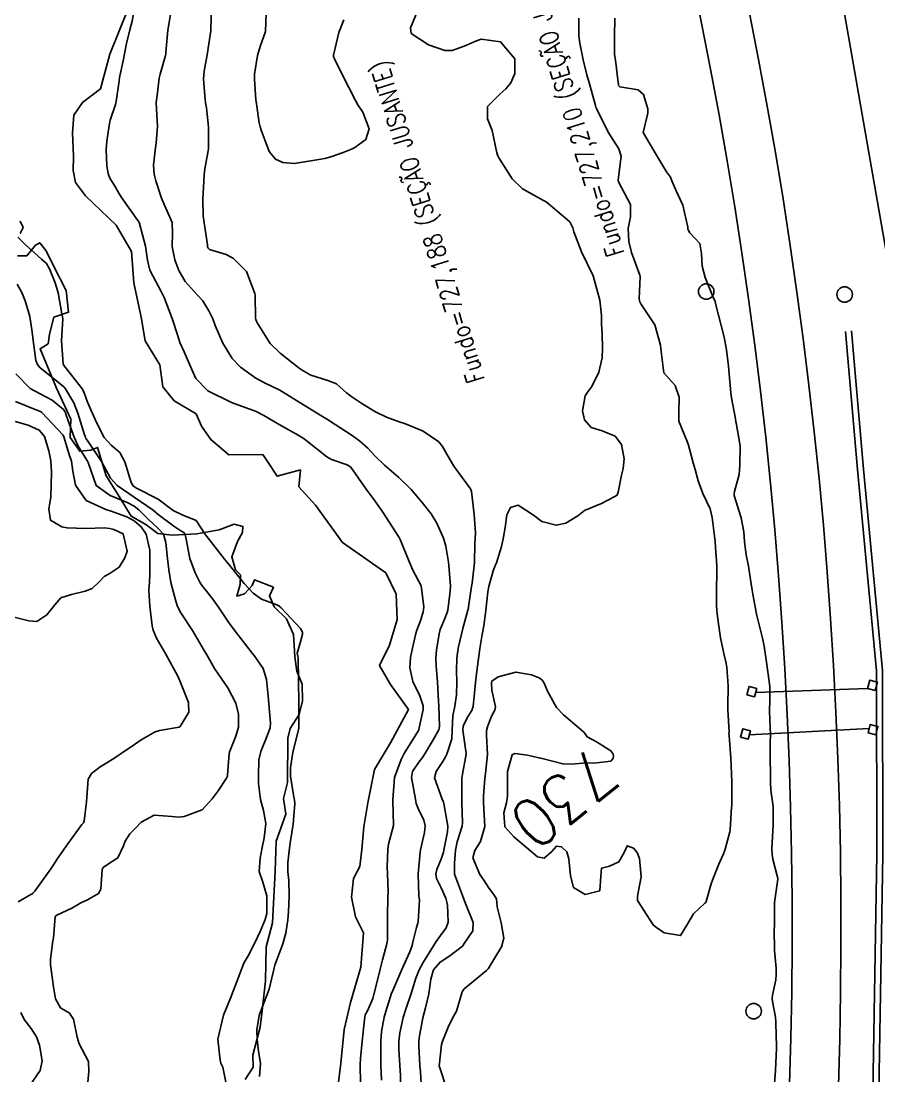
# Model space of a CAD drawing. Header units: metres. Extents: x 318500 to 325275, y 7408834 to 7428799.
# Drawn here: x 323822.7 to 323894.2, y 7420332.6 to 7420420.6 of the extents above; entities that cross this region are included whole.
import ezdxf
from ezdxf.enums import TextEntityAlignment as Align

# ---------------------------------------------------------------- set-up
doc = ezdxf.new("R2010")
doc.units = ezdxf.units.M
doc.header["$MEASUREMENT"] = 0
for name, color, linetype in [('Canaleta de Drenagem', 151, 'Continuous'), ('Cotas', 45, 'Continuous'), ('Curvas de Nivel 1m', 11, 'Continuous'), ('Curvas de Nivel 5m', 15, 'Continuous'), ('Divisas', 45, 'Continuous'), ('Hidrografia', 140, 'Continuous'), ('Linha Férrea', 20, 'Continuous'), ('Postes', 20, 'Continuous'), ('Pórticos', 45, 'Continuous'), ('TEXTO', 45, 'Continuous'), ('Vias Primárias', 230, 'Continuous')]:
    doc.layers.add(name, color=color, linetype=linetype)
doc.styles.add('ROMANS', font='romans', dxfattribs={"height": 0.2})
doc.styles.add('Style-STANDARD', font='STANDARD.shx')

msp = doc.modelspace()

# ---------------------------------------------------------------- linework, layer by layer
at = {"layer": 'Canaleta de Drenagem'}
for points in [[(323891.916, 7420394.739), (323892.932, 7420383.223), (323894.503, 7420366.435), (323894.543, 7420351.101), (323894.195, 7420331.224), (323894.083, 7420323.289), (323892.767, 7420306.564), (323891.672, 7420295.265), (323889.429, 7420281.531), (323886.764, 7420268.889), (323883.929, 7420253.928), (323876.895, 7420228.129), (323870.146, 7420208.276), (323866.963, 7420198.976)], [(323891.418, 7420394.695), (323892.434, 7420383.178), (323894.003, 7420366.411), (323894.043, 7420351.105), (323893.695, 7420331.232), (323893.583, 7420323.312), (323892.269, 7420306.607), (323891.176, 7420295.33), (323888.938, 7420281.623), (323886.274, 7420268.988), (323883.441, 7420254.04), (323876.417, 7420228.276), (323869.673, 7420208.437), (323866.49, 7420199.138)]]:
    msp.add_lwpolyline(points, dxfattribs=at)
at = {"layer": 'Curvas de Nivel 1m', "flags": 128}
for points, elevation in [([(323851.007, 7420332.048), (323850.961, 7420333.558), (323850.991, 7420334.095), (323851.152, 7420335.556), (323851.345, 7420337.331), (323851.352, 7420337.553), (323851.391, 7420337.735), (323851.578, 7420338.058), (323852.031, 7420339.108), (323852.152, 7420339.544), (323852.435, 7420340.724), (323852.652, 7420341.54), (323852.845, 7420342.33), (323853.175, 7420343.535), (323853.238, 7420343.953), (323853.247, 7420345.534), (323853.25, 7420345.971), (323853.288, 7420347.534), (323853.301, 7420347.947), (323853.242, 7420349.535), (323853.219, 7420350.054), (323853.273, 7420351.535), (323853.338, 7420351.963), (323853.747, 7420353.53), (323853.754, 7420353.567), (323853.696, 7420355.531), (323853.7, 7420355.643), (323853.84, 7420357.53), (323854.378, 7420359.007), (323854.64, 7420359.518), (323855.832, 7420361.444), (323855.856, 7420361.501), (323855.861, 7420361.53), (323855.892, 7420361.643), (323856.232, 7420363.178), (323856.218, 7420363.496), (323855.932, 7420364.32), (323855.353, 7420365.509), (323855.111, 7420366.662), (323855.163, 7420367.512), (323855.297, 7420368.193), (323855.614, 7420369.506), (323855.701, 7420369.809), (323856.017, 7420370.658), (323856.214, 7420371.311), (323856.262, 7420371.497), (323856.287, 7420371.75), (323856.05, 7420373.5), (323855.354, 7420374.795), (323855.065, 7420375.515), (323854.294, 7420377.34), (323854.213, 7420377.528), (323854.176, 7420377.594), (323854.112, 7420377.689), (323852.93, 7420379.542), (323852.147, 7420380.656), (323851.479, 7420381.56), (323850.187, 7420383.378), (323849.885, 7420383.585), (323848.596, 7420384.006), (323848.196, 7420384.229), (323846.455, 7420385.628), (323846.213, 7420385.802), (323845.811, 7420386.041), (323844.229, 7420386.923), (323842.946, 7420387.679), (323842.245, 7420388.038), (323841.69, 7420388.254), (323840.256, 7420388.774), (323838.27, 7420389.74), (323837.287, 7420390.762), (323836.828, 7420391.762), (323836.308, 7420392.999), (323835.942, 7420393.774), (323835.782, 7420394.319), (323835.316, 7420395.78), (323834.623, 7420397.53), (323834.499, 7420397.789), (323834.373, 7420398.023), (323833.453, 7420399.804), (323833.242, 7420400.641), (323833.084, 7420401.81), (323832.576, 7420403.69), (323832.527, 7420403.819), (323832.452, 7420403.948), (323831.07, 7420405.841), (323830.847, 7420406.208), (323830.49, 7420406.846), (323830.108, 7420407.466), (323829.961, 7420407.855), (323829.865, 7420408.502), (323829.811, 7420409.857), (323829.862, 7420410.535), (323830.038, 7420411.855), (323830.128, 7420412.291), (323830.578, 7420413.6), (323830.633, 7420413.849), (323830.875, 7420415.577), (323830.923, 7420415.845), (323831.219, 7420417.253), (323831.338, 7420417.84), (323831.506, 7420418.695), (323831.77, 7420419.833), (323831.961, 7420420.54), (323832.198, 7420421.827)], 726), ([(323852.739, 7420332.3), (323852.705, 7420333.538), (323852.7, 7420334.37), (323852.708, 7420335.538), (323852.757, 7420336.339), (323852.969, 7420337.536), (323853.1, 7420338.012), (323853.586, 7420339.53), (323853.601, 7420339.567), (323854.432, 7420341.518), (323855.112, 7420342.975), (323855.297, 7420343.505), (323855.362, 7420343.797), (323855.673, 7420345.009), (323855.788, 7420345.389), (323855.813, 7420345.498), (323855.915, 7420347.289), (323855.887, 7420347.497), (323855.861, 7420347.647), (323855.816, 7420349.499), (323855.971, 7420351.283), (323856.006, 7420351.496), (323856.335, 7420352.938), (323856.399, 7420353.491), (323856.267, 7420353.965), (323855.804, 7420354.935), (323855.646, 7420355.34), (323855.624, 7420355.503), (323855.594, 7420355.723), (323855.253, 7420357.509), (323855.344, 7420358.011), (323855.859, 7420358.789), (323856.174, 7420359.187), (323856.376, 7420359.492), (323857.059, 7420360.66), (323857.516, 7420361.476), (323857.588, 7420361.781), (323857.542, 7420363.476), (323857.515, 7420363.888), (323857.414, 7420365.478), (323857.294, 7420366.811), (323857.279, 7420367.48), (323857.342, 7420368.117), (323857.544, 7420369.477), (323857.639, 7420369.842), (323858.019, 7420370.77), (323858.221, 7420371.274), (323858.269, 7420371.468), (323858.476, 7420373.035), (323858.491, 7420373.466), (323858.369, 7420375.174), (323858.337, 7420375.467), (323858.1, 7420376.796), (323857.905, 7420377.473), (323857.367, 7420378.726), (323856.882, 7420379.489), (323856.144, 7420380.443), (323855.236, 7420381.514), (323854.175, 7420382.536), (323852.996, 7420383.542), (323852.198, 7420384.326), (323851.613, 7420384.968), (323850.926, 7420385.569), (323850.217, 7420386.061), (323848.89, 7420386.941), (323848.236, 7420387.354), (323847.828, 7420387.614), (323846.254, 7420388.578), (323844.504, 7420389.656), (323844.356, 7420389.744), (323844.271, 7420389.793), (323843.007, 7420390.409), (323842.281, 7420390.808), (323841.007, 7420391.703), (323840.301, 7420392.442), (323839.523, 7420393.722), (323838.881, 7420395.193), (323838.685, 7420395.735), (323838.585, 7420395.969), (323838.357, 7420396.395), (323837.847, 7420397.232), (323837.396, 7420397.755), (323836.386, 7420398.849), (323835.853, 7420399.775), (323835.536, 7420400.651), (323835.293, 7420401.781), (323835.319, 7420402.899), (323835.304, 7420403.781), (323834.478, 7420405.646), (323834.41, 7420405.791), (323833.935, 7420407.239), (323833.788, 7420407.801), (323833.756, 7420408.556), (323833.891, 7420409.8), (323833.966, 7420410.372), (323834.067, 7420411.797), (323833.988, 7420413.22), (323833.982, 7420413.806), (323834.043, 7420414.351), (323834.223, 7420415.804), (323834.29, 7420416.128), (323834.632, 7420417.296), (323834.748, 7420417.689), (323834.77, 7420417.798), (323834.785, 7420417.942), (323834.94, 7420419.796), (323835.2, 7420421.275)], 727), ([(323854.333, 7420331.517), (323854.341, 7420332.684), (323854.269, 7420333.519), (323854.186, 7420334.874), (323854.191, 7420335.52), (323854.288, 7420336.25), (323854.561, 7420337.515), (323854.802, 7420338.292), (323855.223, 7420339.506), (323855.619, 7420340.792), (323855.895, 7420341.496), (323856.232, 7420342.087), (323857.098, 7420343.478), (323857.295, 7420343.836), (323857.663, 7420344.355), (323858.145, 7420344.994), (323858.316, 7420345.464), (323858.265, 7420346.9), (323858.107, 7420347.466), (323857.718, 7420348.318), (323857.341, 7420349.091), (323857.278, 7420349.477), (323857.35, 7420349.862), (323857.75, 7420350.789), (323857.922, 7420351.304), (323857.956, 7420351.468), (323858.263, 7420352.985), (323858.293, 7420353.465), (323857.938, 7420355.34), (323857.906, 7420355.469), (323857.814, 7420355.715), (323857.164, 7420357.48), (323857.313, 7420358.013), (323857.861, 7420358.846), (323858.086, 7420359.249), (323858.191, 7420359.467), (323858.61, 7420360.735), (323858.649, 7420361.462), (323858.703, 7420362.667), (323858.86, 7420363.461), (323858.995, 7420364.398), (323859.03, 7420365.459), (323859.006, 7420366.413), (323859.021, 7420367.459), (323859.136, 7420368.305), (323859.405, 7420369.456), (323859.541, 7420369.921), (323859.959, 7420371.451), (323859.97, 7420371.511), (323860.035, 7420371.928), (323860.263, 7420373.447), (323860.307, 7420373.7), (323860.508, 7420375.444), (323860.535, 7420377.012), (323860.552, 7420377.443), (323860.573, 7420377.902), (323860.484, 7420379.445), (323860.246, 7420381.361), (323860.227, 7420381.449), (323860.162, 7420381.573), (323858.768, 7420383.464), (323858.2, 7420384.466), (323857.847, 7420385.116), (323857.529, 7420385.48), (323856.223, 7420386.373), (323854.755, 7420387), (323854.235, 7420387.166), (323853.18, 7420387.541), (323852.246, 7420387.979), (323851.202, 7420388.62), (323850.265, 7420389.251), (323849.83, 7420389.587), (323848.989, 7420390.311), (323848.28, 7420390.616), (323846.85, 7420391.059), (323846.287, 7420391.37), (323846.127, 7420391.471), (323845.877, 7420391.636), (323844.308, 7420392.877), (323843.46, 7420393.673), (323842.347, 7420395.472), (323842.268, 7420395.691), (323842.247, 7420395.795), (323842.218, 7420397.692), (323842.204, 7420397.86), (323841.497, 7420399.699), (323840.416, 7420400.779), (323839.798, 7420401.096), (323838.418, 7420401.511), (323838.302, 7420401.625), (323838.26, 7420401.742), (323838.247, 7420401.918), (323837.983, 7420403.747), (323837.89, 7420404.317), (323837.846, 7420405.75), (323837.933, 7420407.187), (323837.964, 7420407.748), (323838.016, 7420408.238), (323838.301, 7420409.743), (323838.328, 7420409.948), (323838.335, 7420411.743), (323838.155, 7420413.326), (323838.091, 7420413.747), (323838.023, 7420414.314), (323837.911, 7420415.75), (323837.974, 7420416.395), (323838.217, 7420417.746), (323838.492, 7420419.576), (323838.515, 7420419.742), (323838.527, 7420419.877), (323838.572, 7420421.742)], 728), ([(323849.602, 7420420.671), (323849.187, 7420419.602), (323848.754, 7420417.721), (323848.762, 7420417.608), (323848.823, 7420417.421), (323849.711, 7420415.593), (323850.026, 7420415.011), (323850.594, 7420413.935), (323850.79, 7420413.578), (323851.183, 7420412.972), (323851.73, 7420411.568), (323851.433, 7420410.685), (323850.537, 7420410.027), (323850.24, 7420409.879), (323849.557, 7420409.595), (323848.526, 7420409.23), (323848.025, 7420409.117), (323846.522, 7420408.863), (323845.483, 7420408.687), (323844.521, 7420408.76), (323843.914, 7420409.062), (323843.389, 7420409.677), (323842.706, 7420411.54), (323842.651, 7420411.689), (323842.628, 7420411.756), (323842.564, 7420412.075), (323842.355, 7420413.471), (323842.32, 7420413.694), (323842.279, 7420414.001), (323842.171, 7420415.697), (323842.177, 7420416.136), (323842.411, 7420417.693), (323842.648, 7420418.445), (323843.076, 7420419.684), (323843.14, 7420421.226)], 729), ([(323856.072, 7420331.491), (323856.014, 7420332.991), (323855.951, 7420333.494), (323855.849, 7420335.192), (323855.851, 7420335.495), (323855.889, 7420335.83), (323856.192, 7420337.491), (323856.408, 7420338.313), (323856.689, 7420339.484), (323856.85, 7420340.713), (323857.092, 7420341.478), (323857.637, 7420342.131), (323858.446, 7420342.658), (323859.488, 7420343.452), (323859.561, 7420343.541), (323859.653, 7420343.675), (323860.367, 7420344.742), (323860.388, 7420345.439), (323859.706, 7420347.162), (323859.587, 7420347.451), (323859.488, 7420347.677), (323858.848, 7420349.459), (323858.821, 7420350.382), (323858.931, 7420351.458), (323859.067, 7420352.16), (323859.465, 7420353.453), (323859.507, 7420353.739), (323859.46, 7420355.454), (323859.437, 7420355.832), (323859.438, 7420357.454), (323859.502, 7420357.796), (323859.8, 7420359.451), (323859.796, 7420359.525), (323859.529, 7420361.454), (323859.553, 7420361.796), (323859.906, 7420362.533), (323860.268, 7420363.091), (323860.384, 7420363.443), (323860.522, 7420364.861), (323860.579, 7420365.441), (323860.672, 7420366.154), (323860.824, 7420367.437), (323860.974, 7420368.446), (323861.152, 7420369.433), (323861.28, 7420370.162), (323861.449, 7420371.429), (323861.615, 7420372.996), (323861.69, 7420373.425), (323862.07, 7420374.745), (323862.262, 7420375.232), (323862.341, 7420375.416), (323862.75, 7420376.761), (323862.89, 7420377.408), (323863.055, 7420378.342), (323863.204, 7420379.404), (323863.51, 7420380.028), (323864.142, 7420380.221), (323865.432, 7420379.377), (323866.125, 7420378.864), (323867.313, 7420378.543), (323868.124, 7420378.71), (323869.117, 7420379.325), (323869.672, 7420379.782), (323870.14, 7420379.957), (323871.085, 7420380.361), (323872.154, 7420380.911), (323872.388, 7420381.055), (323872.476, 7420381.285), (323872.746, 7420382.717), (323872.897, 7420383.279), (323872.982, 7420384.062), (323872.744, 7420385.282), (323872.22, 7420385.951), (323871.132, 7420386.4), (323870.231, 7420386.699), (323869.669, 7420387.326), (323869.513, 7420388.065), (323869.738, 7420389.325), (323869.943, 7420389.654), (323870.278, 7420390.095), (323870.875, 7420391.311), (323871.136, 7420392.479), (323871.178, 7420393.307), (323871.144, 7420394.502), (323871.096, 7420395.309), (323871.074, 7420396.026), (323870.943, 7420397.311), (323870.4, 7420399.32), (323869.409, 7420401.33), (323868.795, 7420402.988), (323868.693, 7420403.338), (323868.457, 7420403.823), (323866.654, 7420405.367), (323866.482, 7420405.487), (323866.244, 7420405.613), (323864.498, 7420406.579), (323863.647, 7420407.409), (323862.528, 7420409.171), (323862.445, 7420409.337), (323862.407, 7420409.422), (323862.369, 7420409.586), (323861.976, 7420411.429), (323861.596, 7420412.414), (323861.582, 7420413.435), (323862.601, 7420414.478), (323863.123, 7420414.897), (323863.52, 7420415.411), (323863.853, 7420416.177), (323863.872, 7420417.408), (323862.661, 7420418.833), (323861.064, 7420419.044), (323860.662, 7420418.902), (323859.651, 7420418.469), (323858.65, 7420418.114), (323858.035, 7420418.101), (323856.656, 7420418.574), (323855.236, 7420419.522), (323855.156, 7420420.004), (323855.819, 7420421.513)], 729), ([(323885.509, 7420332.005), (323885.591, 7420333.099), (323885.679, 7420334.967), (323885.68, 7420335.098), (323885.63, 7420337.048), (323885.626, 7420337.099), (323885.626, 7420337.145), (323885.584, 7420337.548), (323885.342, 7420338.848), (323885.323, 7420339.104), (323885.336, 7420339.372), (323885.623, 7420340.659), (323885.656, 7420341.1), (323885.638, 7420341.633), (323885.516, 7420343.102), (323885.483, 7420344.907), (323885.506, 7420345.103), (323885.521, 7420345.264), (323885.515, 7420347.103), (323885.528, 7420347.287), (323885.733, 7420348.65), (323885.782, 7420349.057), (323885.784, 7420349.099), (323885.777, 7420349.136), (323885.742, 7420349.312), (323885.365, 7420350.715), (323885.303, 7420351.107), (323885.295, 7420351.579), (323885.356, 7420353.107), (323885.385, 7420353.517), (323885.409, 7420355.106), (323885.199, 7420356.475), (323885.166, 7420357.11), (323885.177, 7420357.783), (323885.148, 7420359.111), (323885.156, 7420360.378), (323885.167, 7420361.111), (323885.13, 7420362.334), (323885.097, 7420363.112), (323885.105, 7420363.94), (323885.108, 7420365.113), (323884.966, 7420366.121), (323884.828, 7420367.117), (323884.655, 7420368.455), (323884.515, 7420369.122), (323884.028, 7420371.005), (323884.002, 7420371.13), (323883.707, 7420372.794), (323883.634, 7420373.136), (323883.551, 7420373.644), (323883.344, 7420375.141), (323883.153, 7420376.086), (323883.019, 7420377.146), (323882.963, 7420377.992), (323882.738, 7420379.151), (323882.158, 7420381.03), (323882.14, 7420381.16), (323882.139, 7420381.181), (323882.163, 7420381.348), (323882.564, 7420382.775), (323882.599, 7420383.154), (323882.616, 7420383.575), (323882.641, 7420385.154), (323882.312, 7420387.086), (323882.296, 7420387.159), (323882.244, 7420387.396), (323881.93, 7420389.163), (323881.876, 7420389.562), (323881.719, 7420391.166), (323881.664, 7420391.802), (323881.515, 7420393.168), (323881.3, 7420394.206), (323881.052, 7420395.173), (323880.624, 7420396.92), (323880.548, 7420397.178), (323880.376, 7420397.593), (323879.718, 7420399.19), (323879.466, 7420400.142), (323879.423, 7420401.195), (323879.275, 7420402.034), (323878.447, 7420402.901), (323878.327, 7420403.09), (323878.295, 7420403.212), (323878.272, 7420403.394), (323877.867, 7420405.219), (323877.312, 7420406.414), (323876.949, 7420407.233), (323876.833, 7420407.555), (323876.517, 7420407.99), (323875.763, 7420409.248), (323874.56, 7420411.26), (323874.946, 7420412.895), (323874.945, 7420413.256), (323874.602, 7420414.44), (323874.153, 7420414.814), (323872.608, 7420415.071), (323872.518, 7420415.2), (323872.497, 7420415.292), (323872.475, 7420415.429), (323872.242, 7420417.296), (323872.177, 7420417.768), (323872.162, 7420419.298), (323872.189, 7420420.801)], 731), ([(323822.429, 7420402.557), (323823.048, 7420401.944), (323824.408, 7420400.726), (323824.822, 7420400.342), (323825.081, 7420399.92), (323825.548, 7420398.748), (323825.808, 7420397.908), (323826.096, 7420396.152), (323826.166, 7420395.903), (323826.181, 7420395.745), (323826.074, 7420393.904), (323826.208, 7420391.984), (323826.241, 7420391.901), (323826.289, 7420391.831), (323827.819, 7420389.877), (323827.969, 7420389.586), (323828.249, 7420388.791), (323828.658, 7420387.866), (323828.996, 7420387.095), (323829.647, 7420385.856), (323830.204, 7420385.218), (323830.954, 7420384.595), (323831.345, 7420383.833), (323831.889, 7420382.099), (323832.062, 7420381.821), (323832.159, 7420381.739), (323832.332, 7420381.643), (323834.144, 7420380.719), (323835.393, 7420379.777), (323836.126, 7420379.4), (323837.294, 7420378.925), (323838.094, 7420377.74), (323838.109, 7420377.705), (323839.671, 7420375.716), (323840.073, 7420375.221), (323841.31, 7420373.697), (323842.042, 7420372.877), (323842.748, 7420372.39), (323844.032, 7420371.896), (323844.191, 7420371.817), (323844.377, 7420371.655), (323846.004, 7420369.921), (323846.152, 7420369.628), (323846.154, 7420369.472), (323845.988, 7420368.825), (323845.723, 7420367.884), (323845.769, 7420367.633), (323845.8, 7420367.464), (323845.842, 7420365.632), (323845.868, 7420363.684), (323845.869, 7420363.631), (323845.867, 7420361.653), (323845.861, 7420361.63), (323845.857, 7420361.598), (323845.371, 7420359.637), (323845.177, 7420358.313), (323845.177, 7420357.64), (323845.418, 7420356.034), (323845.507, 7420355.635), (323845.525, 7420355.352), (323845.374, 7420353.636), (323845.166, 7420352.242), (323845.08, 7420351.64), (323844.947, 7420350.437), (323844.943, 7420349.642), (323845.013, 7420348.93), (323845.055, 7420347.64), (323844.992, 7420346.339), (323844.938, 7420345.641), (323844.772, 7420344.535), (323844.518, 7420343.647), (323843.853, 7420341.878), (323843.803, 7420341.657), (323843.778, 7420341.507), (323843.618, 7420340.828), (323843.384, 7420339.883), (323843.317, 7420339.664), (323842.824, 7420338.429), (323842.561, 7420337.675), (323842.369, 7420336.489), (323842.383, 7420335.677), (323842.498, 7420334.713), (323842.656, 7420333.673), (323842.578, 7420332.599)], 726), ([(323822.38, 7420398.635), (323822.765, 7420397.946), (323823.048, 7420397.254), (323823.433, 7420395.939), (323823.635, 7420394.629), (323823.707, 7420393.936), (323823.951, 7420392.277), (323824.069, 7420391.932), (323824.286, 7420391.663), (323825.382, 7420390.805), (323826.263, 7420390.077), (323826.421, 7420389.898), (323827.104, 7420388.743), (323827.432, 7420387.882), (323828.003, 7420386.083), (323828.08, 7420385.872), (323828.117, 7420385.78), (323828.208, 7420385.637), (323829.409, 7420383.858), (323830.169, 7420382.459), (323830.716, 7420381.842), (323832.146, 7420380.877), (323833.713, 7420379.796), (323833.939, 7420379.604), (323834.126, 7420379.434), (323835.433, 7420378.461), (323836.113, 7420378.028), (323836.274, 7420377.93), (323836.388, 7420377.766), (323836.478, 7420377.391), (323836.784, 7420375.759), (323837.23, 7420374.585), (323837.646, 7420373.746), (323837.804, 7420373.5), (323838.045, 7420373.196), (323838.681, 7420372.375), (323839.165, 7420371.723), (323840.011, 7420370.463), (323840.543, 7420369.705), (323841.973, 7420367.88), (323842.137, 7420367.687), (323842.893, 7420366.61), (323843.163, 7420365.672), (323843.29, 7420364.309), (323843.355, 7420363.668), (323843.511, 7420362.051), (323843.467, 7420361.666), (323843.209, 7420360.996), (323842.686, 7420359.678), (323842.539, 7420359.001), (323842.486, 7420357.68), (323842.505, 7420357.005), (323842.653, 7420355.677), (323842.904, 7420354.776), (323843.101, 7420353.67), (323842.962, 7420352.482), (323842.814, 7420351.674), (323842.634, 7420350.79), (323842.546, 7420349.678), (323842.855, 7420348.807), (323843.204, 7420347.668), (323843.186, 7420346.169), (323843.062, 7420345.669), (323842.65, 7420344.69), (323842.168, 7420343.682), (323841.64, 7420342.667), (323841.284, 7420342.043), (323841.143, 7420341.695), (323840.728, 7420340.584), (323840.398, 7420339.702), (323840.174, 7420339.122), (323839.57, 7420337.71), (323839.099, 7420335.717), (323839.29, 7420333.947), (323839.367, 7420333.712), (323839.515, 7420333.377), (323839.847, 7420331.705)], 727), ([(323822.278, 7420391.146), (323823.47, 7420389.938), (323824.256, 7420389.514), (323825.29, 7420388.954), (323826.243, 7420388.181), (323826.359, 7420388.016), (323826.404, 7420387.898), (323826.496, 7420387.637), (323827.141, 7420385.886), (323827.463, 7420385.141), (323828.191, 7420383.973), (323828.257, 7420383.869), (323828.302, 7420383.755), (323828.981, 7420381.862), (323830.148, 7420381.018), (323831.541, 7420380.427), (323832.134, 7420380.118), (323832.529, 7420379.814), (323833.335, 7420379.015), (323834.115, 7420378.287), (323834.569, 7420377.785), (323834.788, 7420377.095), (323834.918, 7420375.782), (323835.013, 7420374.834), (323835.179, 7420373.779), (323835.606, 7420372.203), (323835.748, 7420371.773), (323836.022, 7420371.234), (323837.01, 7420369.755), (323837.976, 7420368.109), (323838.18, 7420367.737), (323838.838, 7420366.606), (323839.444, 7420365.718), (323839.939, 7420364.993), (323840.599, 7420363.703), (323840.825, 7420362.782), (323840.826, 7420361.701), (323840.613, 7420360.972), (323840.099, 7420359.708), (323840.056, 7420359.52), (323839.915, 7420357.709), (323839.908, 7420357.64), (323839.836, 7420357.452), (323839.144, 7420356.397), (323838.642, 7420355.728), (323837.801, 7420354.812), (323836.296, 7420354.263), (323835.794, 7420354.214), (323835.305, 7420354.265), (323833.796, 7420354.387), (323832.711, 7420353.806), (323832.26, 7420353.335), (323831.775, 7420352.825), (323831.383, 7420352.208), (323831.233, 7420351.828), (323830.767, 7420350.812), (323829.735, 7420350.165), (323829.559, 7420350.025), (323829.469, 7420349.853), (323829.345, 7420348.222), (323829.153, 7420347.856), (323828.232, 7420347.334), (323827.698, 7420347.066), (323826.939, 7420346.633), (323825.682, 7420346.034), (323825.604, 7420345.978), (323825.563, 7420345.901), (323825.4, 7420344.156), (323825.366, 7420343.903), (323825.161, 7420342.379), (323825.166, 7420341.905), (323825.42, 7420340.085), (323825.445, 7420339.902), (323825.587, 7420339.06), (323825.994, 7420338.311), (323826.75, 7420337.882), (323827.075, 7420337.387), (323827.374, 7420335.873), (323827.542, 7420335.317), (323828.319, 7420333.858), (323828.361, 7420333.003), (323828.245, 7420331.859)], 728), ([(323822.249, 7420388.843), (323824.03, 7420388.144), (323824.241, 7420388.06), (323824.325, 7420388.013), (323824.427, 7420387.927), (323826.212, 7420386.04), (323826.275, 7420385.899), (323826.728, 7420384.425), (323826.898, 7420383.889), (323827.02, 7420383.045), (323827.247, 7420381.884), (323828.141, 7420380.61), (323829.763, 7420379.854), (323830.129, 7420379.745), (323831.522, 7420379.227), (323832.121, 7420378.91), (323832.714, 7420378.409), (323833.131, 7420377.805), (323833.428, 7420376.462), (323833.443, 7420375.8), (323833.429, 7420374.43), (323833.402, 7420373.8), (323833.369, 7420373.126), (323833.434, 7420371.799), (323833.641, 7420370.16), (323833.716, 7420369.794), (323833.99, 7420369.141), (323834.774, 7420367.782), (323835.772, 7420365.952), (323835.86, 7420365.771), (323835.947, 7420365.576), (323836.658, 7420363.759), (323836.702, 7420362.965), (323835.969, 7420361.769), (323835.89, 7420361.722), (323834.242, 7420361.431), (323833.885, 7420361.312), (323832.718, 7420360.647), (323831.873, 7420360.086), (323831.497, 7420359.826), (323830.537, 7420359.163), (323829.853, 7420358.735), (323829.306, 7420358.398), (323828.583, 7420357.863), (323828.314, 7420357.384), (323828.187, 7420355.866), (323828.173, 7420355.5), (323827.96, 7420353.868), (323827.908, 7420353.749), (323827.786, 7420353.59), (323827.05, 7420352.602), (323826.526, 7420351.889), (323826.205, 7420351.442), (323825.743, 7420350.761), (323825.4, 7420350.24), (323825.178, 7420349.908), (323823.85, 7420348.057), (323823.746, 7420347.92), (323823.729, 7420347.9), (323823.709, 7420347.885), (323822.474, 7420347.163)], 729), ([(323822.686, 7420337.933), (323822.98, 7420337.344), (323823.557, 7420336.586), (323823.989, 7420335.916), (323824.254, 7420335.198), (323824.458, 7420333.911), (323824.309, 7420333.111), (323823.49, 7420331.92)], 729)]:
    msp.add_lwpolyline(points, dxfattribs=dict(at, elevation=elevation))
at = {"layer": 'Curvas de Nivel 5m', "elevation": 730, "flags": 128}
for points in [[(323858.234, 7420331.463), (323857.583, 7420333.406), (323857.568, 7420333.47), (323857.755, 7420335.26), (323857.81, 7420335.467), (323858.306, 7420336.719), (323858.67, 7420337.459), (323858.989, 7420338.046), (323859.426, 7420339.452), (323859.459, 7420339.594), (323859.606, 7420339.87), (323861.513, 7420341.422), (323861.631, 7420341.562), (323862.765, 7420343.403), (323862.94, 7420344.122), (323862.731, 7420345.404), (323862.384, 7420346.725), (323862.336, 7420347.411), (323862.094, 7420347.794), (323861.719, 7420348.279), (323861.267, 7420348.969), (323860.945, 7420349.432), (323860.373, 7420350.819), (323860.531, 7420351.438), (323861.015, 7420352.187), (323861.357, 7420353.426), (323861.269, 7420354.892), (323861.247, 7420355.428), (323861.263, 7420355.983), (323861.352, 7420357.427), (323861.409, 7420357.864), (323861.576, 7420359.424), (323861.503, 7420361.043), (323861.496, 7420361.426), (323861.575, 7420361.745), (323861.908, 7420362.636), (323862.204, 7420363.127), (323862.244, 7420363.415), (323861.941, 7420364.797), (323861.922, 7420365.42), (323861.951, 7420365.548), (323862.463, 7420365.92), (323863.959, 7420366.307), (323865.254, 7420366.081), (323865.954, 7420365.803), (323866.175, 7420365.59), (323866.298, 7420365.365), (323866.596, 7420364.704), (323867.34, 7420363.349), (323867.911, 7420362.741), (323869.6, 7420361.314), (323869.732, 7420361.156), (323869.886, 7420360.895), (323870.681, 7420360.503), (323871.874, 7420359.73), (323872.051, 7420359.467), (323872.096, 7420359.287), (323872.053, 7420359.101), (323871.864, 7420358.873), (323870.442, 7420358.723), (323869.862, 7420358.746), (323868.558, 7420358.631), (323867.86, 7420358.655), (323866.132, 7420359.1), (323865.867, 7420359.169), (323864.907, 7420359.38), (323863.871, 7420359.504), (323863.637, 7420359.393), (323863.24, 7420358.008), (323863.261, 7420357.399), (323863.254, 7420355.963), (323863.169, 7420355.4), (323862.96, 7420354.561), (323863.041, 7420353.401), (323863.778, 7420352.57), (323865.196, 7420351.376), (323865.753, 7420350.91), (323866.308, 7420350.806), (323866.954, 7420351.352), (323867.324, 7420351.79), (323867.766, 7420351.749), (323868.203, 7420351.333), (323868.352, 7420350.73), (323868.503, 7420349.328), (323868.746, 7420348.35), (323869.715, 7420347.763), (323870.937, 7420348.078), (323871.032, 7420349.297), (323871.077, 7420349.959), (323871.743, 7420350.132), (323872.539, 7420350.487), (323872.972, 7420351.272), (323873.226, 7420351.81), (323873.766, 7420351.64), (323874.064, 7420351.255), (323874.25, 7420350.755), (323874.383, 7420349.25), (323874.088, 7420347.629), (323874.083, 7420347.254), (323874.907, 7420346.026), (323875.405, 7420345.234), (323875.551, 7420345.104), (323875.678, 7420345.021), (323876.319, 7420344.578), (323877.671, 7420344.34), (323878.204, 7420345.202), (323878.744, 7420346.144), (323879.708, 7420347.032), (323879.775, 7420347.113), (323879.801, 7420347.179), (323880.241, 7420348.664), (323880.419, 7420349.17), (323880.869, 7420350.281), (323881.246, 7420351.158), (323881.382, 7420351.54), (323881.788, 7420353.002), (323881.815, 7420353.124), (323881.819, 7420353.15), (323881.936, 7420355.031), (323881.94, 7420355.149), (323881.938, 7420357.05), (323881.938, 7420357.149), (323881.87, 7420359.15), (323881.719, 7420360.983), (323881.713, 7420361.153), (323881.717, 7420361.328), (323881.625, 7420363.154), (323881.629, 7420363.449), (323881.653, 7420365.154), (323881.524, 7420366.715), (323881.439, 7420367.158), (323881.277, 7420367.864), (323881.016, 7420369.165), (323880.853, 7420370.332), (323880.741, 7420371.169), (323880.676, 7420371.813), (323880.671, 7420373.174), (323880.702, 7420374.543), (323880.688, 7420375.174), (323880.602, 7420376.675), (323880.556, 7420377.176), (323880.348, 7420378.958), (323880.318, 7420379.178), (323880.141, 7420379.901), (323879.542, 7420381.189), (323879.137, 7420382.234), (323878.892, 7420383.199), (323878.737, 7420383.743), (323878.338, 7420385.208), (323878.215, 7420385.529), (323877.542, 7420387.22), (323877.533, 7420387.939), (323877.564, 7420389.221), (323877.228, 7420390.175), (323876.29, 7420391.24), (323876.042, 7420393.243), (323876.014, 7420393.554), (323875.541, 7420395.248), (323874.367, 7420397.005), (323874.275, 7420397.167), (323874.248, 7420397.262), (323874.225, 7420397.41), (323874.299, 7420399.262), (323874.278, 7420399.385), (323873.597, 7420401.272), (323873.359, 7420402.196), (323873.324, 7420403.277), (323873.506, 7420404.232), (323873.508, 7420405.275), (323872.508, 7420407.147), (323872.474, 7420407.291), (323872.513, 7420407.548), (323872.714, 7420409.287), (323872.539, 7420409.917), (323871.638, 7420411.304), (323870.695, 7420413.212), (323870.645, 7420413.319), (323870.629, 7420413.358), (323870.592, 7420413.511), (323870.091, 7420415.325), (323869.862, 7420416.087), (323869.556, 7420417.331), (323869.272, 7420418.722), (323869.192, 7420419.335), (323869.21, 7420420.809)], [(323822.229, 7420387.192), (323823.289, 7420386.875), (323824.218, 7420386.456), (323824.655, 7420385.923), (323825.013, 7420384.739), (323825.19, 7420383.915), (323825.232, 7420382.97), (323825.214, 7420381.914), (323825.18, 7420380.879), (323825.025, 7420379.917), (323825.165, 7420378.959), (323826.115, 7420378.395), (323826.54, 7420378.319), (323828.114, 7420378.279), (323829.64, 7420378.329), (323830.114, 7420378.259), (323830.441, 7420378.173), (323831.217, 7420377.833), (323831.547, 7420376.37), (323831.368, 7420375.831), (323830.871, 7420375.035), (323830.06, 7420374.485), (323829.64, 7420374.271), (323829.25, 7420373.858), (323828.638, 7420373.271), (323828.042, 7420373.039), (323826.91, 7420372.758), (323826.036, 7420372.48), (323825.53, 7420371.907), (323824.864, 7420371.071), (323824.009, 7420370.531), (323823.36, 7420370.586), (323822.015, 7420370.919)]]:
    msp.add_lwpolyline(points, dxfattribs=at)
at = {"layer": 'Divisas'}
msp.add_lwpolyline([(323896.949, 7420268.507), (323904.734, 7420324.175), (323907.112, 7420331.586), (323899.672, 7420361.275), (323896.207, 7420393.402), (323891.642, 7420419.43), (323888.777, 7420435.708), (323883.928, 7420446.291), (323880.258, 7420455.532)], dxfattribs=at)
at = {"layer": 'Hidrografia'}
for points in [[(323833.162, 7420425.397), (323830.106, 7420417.801), (323829.319, 7420414.91), (323827.832, 7420413.778), (323827.101, 7420412.702), (323826.989, 7420411.243), (323827.075, 7420409.297), (323827.047, 7420408.091), (323827.241, 7420407.099), (323828.086, 7420405.981), (323830.644, 7420403.535), (323831.909, 7420401.341), (323832.106, 7420398.731), (323832.726, 7420395.887), (323833.063, 7420393.895), (323834.274, 7420391.897), (323834.526, 7420390.073), (323835.481, 7420388.895), (323837.312, 7420387.822), (323837.761, 7420386.783), (323838.522, 7420385.683), (323840.039, 7420384.42), (323842.848, 7420384.446), (323843.242, 7420383.857), (323844.056, 7420382.622), (323845.994, 7420383.156), (323845.853, 7420381.748), (323847.258, 7420380.209), (323849.508, 7420377.112), (323853.107, 7420374.578), (323853.978, 7420372.782), (323854.063, 7420370.671), (323853.418, 7420368.533), (323852.575, 7420366.846), (323853.504, 7420365.271), (323854.993, 7420363.195), (323853.504, 7420360.413), (323852.156, 7420358.189), (323851.622, 7420355.404), (323851.285, 7420353.409), (323851.116, 7420351.526), (323850.948, 7420350.095), (323850.411, 7420349.107), (323850.252, 7420347.551), (323850.57, 7420345.907), (323851.258, 7420344.585), (323851.027, 7420341.705), (323850.161, 7420338.754), (323849.632, 7420336.528), (323849.349, 7420333.719), (323849.049, 7420331.227)], [(323822.629, 7420402.842), (323822.874, 7420403.354), (323822.629, 7420403.885)], [(323841.394, 7420332.362), (323842.056, 7420333.385), (323842.036, 7420334.376), (323842.633, 7420336.699), (323842.804, 7420338.072), (323843.082, 7420340.566), (323843.125, 7420343.406), (323843.659, 7420345.395), (323843.895, 7420349.715), (323843.959, 7420352.209), (323844.783, 7420354.452), (323844.579, 7420355.775), (323844.919, 7420357.098), (323844.956, 7420360.788), (323845.124, 7420361.595), (323845.898, 7420362.772), (323846.168, 7420363.915), (323846.134, 7420365.293), (323845.696, 7420366.369), (323845.538, 7420367.584), (323845.419, 7420369.438), (323844.84, 7420370.727), (323843.8, 7420371.752), (323843.424, 7420372.656), (323843.735, 7420373.369), (323842.152, 7420373.992), (323841.983, 7420373.512), (323841.321, 7420372.825), (323840.685, 7420372.63), (323840.971, 7420373.595), (323841.01, 7420374.399), (323840.568, 7420374.813), (323840.276, 7420375.905), (323840.752, 7420377.185), (323841.165, 7420377.948), (323841.206, 7420378.444), (323840.483, 7420378.629), (323839.223, 7420378.155), (323837.363, 7420377.824), (323835.318, 7420377.721), (323834.119, 7420377.845), (323833.1, 7420378.591), (323831.882, 7420379.292), (323830.807, 7420381.088), (323829.802, 7420382.655), (323829.091, 7420385.03), (323828.51, 7420384.784), (323827.606, 7420384.707), (323826.804, 7420385.848), (323826.856, 7420387.371), (323825.662, 7420389.975), (323824.29, 7420393.247), (323824.963, 7420393.666), (323825.066, 7420394.464), (323825.434, 7420395.875), (323826.662, 7420396.284), (323826.457, 7420398.111), (323825.433, 7420400.115), (323824.799, 7420401.404), (323824.266, 7420402.079), (323823.898, 7420401.894), (323823.182, 7420400.995), (323822.404, 7420400.995)]]:
    msp.add_lwpolyline(points, dxfattribs=at)
at = {"layer": 'Linha Férrea'}
for points in [[(323843.705, 7420529.863, -0.339852), (323771.4, 7420065.587), (323704.487, 7420002.468, 0.137972), (323573.117, 7419776.141), (323569.018, 7419760.257, 0.009911), (323565.266, 7419744.042), (323557.569, 7419705.285), (323544.41, 7419647.347), (323509.546, 7419502.298), (323475.425, 7419363.32), (323454.167, 7419264.774, -0.048865), (323374.489, 7419022.071), (323336.216, 7418936.841), (323318.171, 7418898.232), (323303.703, 7418864.835, 0.016709)], [(323303.703, 7418864.835), (323318.171, 7418898.232), (323336.216, 7418936.841), (323374.489, 7419022.071, 0.048865), (323454.167, 7419264.774), (323475.425, 7419363.32), (323509.546, 7419502.298), (323544.41, 7419647.347), (323557.569, 7419705.285), (323565.266, 7419744.042, -0.009911), (323569.018, 7419760.257), (323573.117, 7419776.141, -0.137972), (323704.487, 7420002.468), (323771.4, 7420065.587, 0.339852), (323843.705, 7420529.863, 0.104587)], [(323840.146, 7420527.887, -0.339824), (323768.602, 7420068.543), (323704.141, 7420007.763, 0.140169), (323569.283, 7419777.13), (323565.155, 7419761.392, -0.000234), (323561.228, 7419744.645), (323553.453, 7419705.875), (323540.362, 7419648.042), (323505.529, 7419503.284), (323471.394, 7419364.249), (323450.124, 7419265.645, -0.047372), (323375.492, 7419034.63), (323347.077, 7418970.203), (323316.211, 7418903.384), (323295.96, 7418857.357)], [(323295.96, 7418857.357), (323316.211, 7418903.384), (323347.077, 7418970.203), (323375.492, 7419034.63, 0.047372), (323450.124, 7419265.645), (323471.394, 7419364.249), (323505.529, 7419503.284), (323540.362, 7419648.042), (323553.453, 7419705.875), (323561.228, 7419744.645, 0.000234), (323565.155, 7419761.392), (323569.283, 7419777.13, -0.140169), (323704.141, 7420007.763), (323768.602, 7420068.543, 0.339824), (323840.146, 7420527.887, 0.098634)]]:
    msp.add_lwpolyline(points, format="xyb", dxfattribs=at)
at = {"layer": 'Postes'}
for centre in [(323879.818, 7420398.017), (323891.352, 7420397.767), (323883.765, 7420338.041)]:
    msp.add_circle(centre, 0.645, dxfattribs=at)
at = {"layer": 'Pórticos'}
for points in [[(323883.205, 7420364.406), (323883.383, 7420365.101), (323884.023, 7420364.937), (323883.845, 7420364.242)], [(323893.264, 7420364.933), (323893.441, 7420365.627), (323894.081, 7420365.464), (323893.904, 7420364.769)], [(323882.678, 7420360.882), (323882.856, 7420361.576), (323883.496, 7420361.413), (323883.318, 7420360.718)], [(323893.304, 7420361.246), (323893.482, 7420361.941), (323894.122, 7420361.777), (323893.944, 7420361.083)]]:
    msp.add_lwpolyline(points, close=True, dxfattribs=at)
for points in [[(323883.934, 7420364.59), (323893.264, 7420364.933)], [(323883.407, 7420361.065), (323893.393, 7420361.594)]]:
    msp.add_lwpolyline(points, dxfattribs=at)
at = {"layer": 'Vias Primárias'}
for points in [[(323415.833, 7419583.302), (323419.047, 7419572.746), (323421.03, 7419562.086), (323421.351, 7419557.374), (323421.618, 7419546.016), (323420.655, 7419534.774), (323419.854, 7419529.552), (323419.495, 7419524.986, 0.238184), (323422.135, 7419522.665), (323425.333, 7419521.775), (323439.384, 7419519.04), (323447.038, 7419517.341, 0.392019), (323449.506, 7419518.783), (323449.894, 7419520.081), (323454.112, 7419536.783), (323456.933, 7419548.508), (323462.14, 7419572.405), (323463.204, 7419579.599, 0.075507), (323463.151, 7419593.445, 0), (323461.926, 7419601.304, 0.173993), (323443.828, 7419629.608, 0.279998), (323404.325, 7419640.182, 0.277838)], [(323934.92, 7420316.776, 0), (323936.242, 7420308.849)], [(323715.644, 7420145.548, 0), (323709.04, 7420132.939)], [(323939.281, 7420278.615, 0), (323933.27, 7420270.921)], [(323840.737, 7420005.613, 0), (323839.679, 7420000.995, -0.226003)], [(323831.088, 7420001.787, 0), (323833.844, 7420008.443, 0.220888)]]:
    msp.add_lwpolyline(points, format="xyb", dxfattribs=at)

# ---------------------------------------------------------------- texts
at = {"layer": 'Cotas', "style": 'Style-STANDARD'}
msp.add_text('730', height=4, rotation=219.13616, dxfattribs=at).set_placement((323867.973, 7420355.777, 730), align=Align.MIDDLE_CENTER)
at = {"layer": 'TEXTO', "style": 'ROMANS', "width": 0.8}
for s, p in [('Fundo=727,210 (SEÇÃO JUSANTE)', (323873.001, 7420401.212)), ('Fundo=727,188 (SEÇÃO JUSANTE)', (323861.367, 7420390.689))]:
    msp.add_text(s, height=1.5, rotation=107.01649, dxfattribs=at).set_placement(p)

doc.saveas('drawing.dxf')
